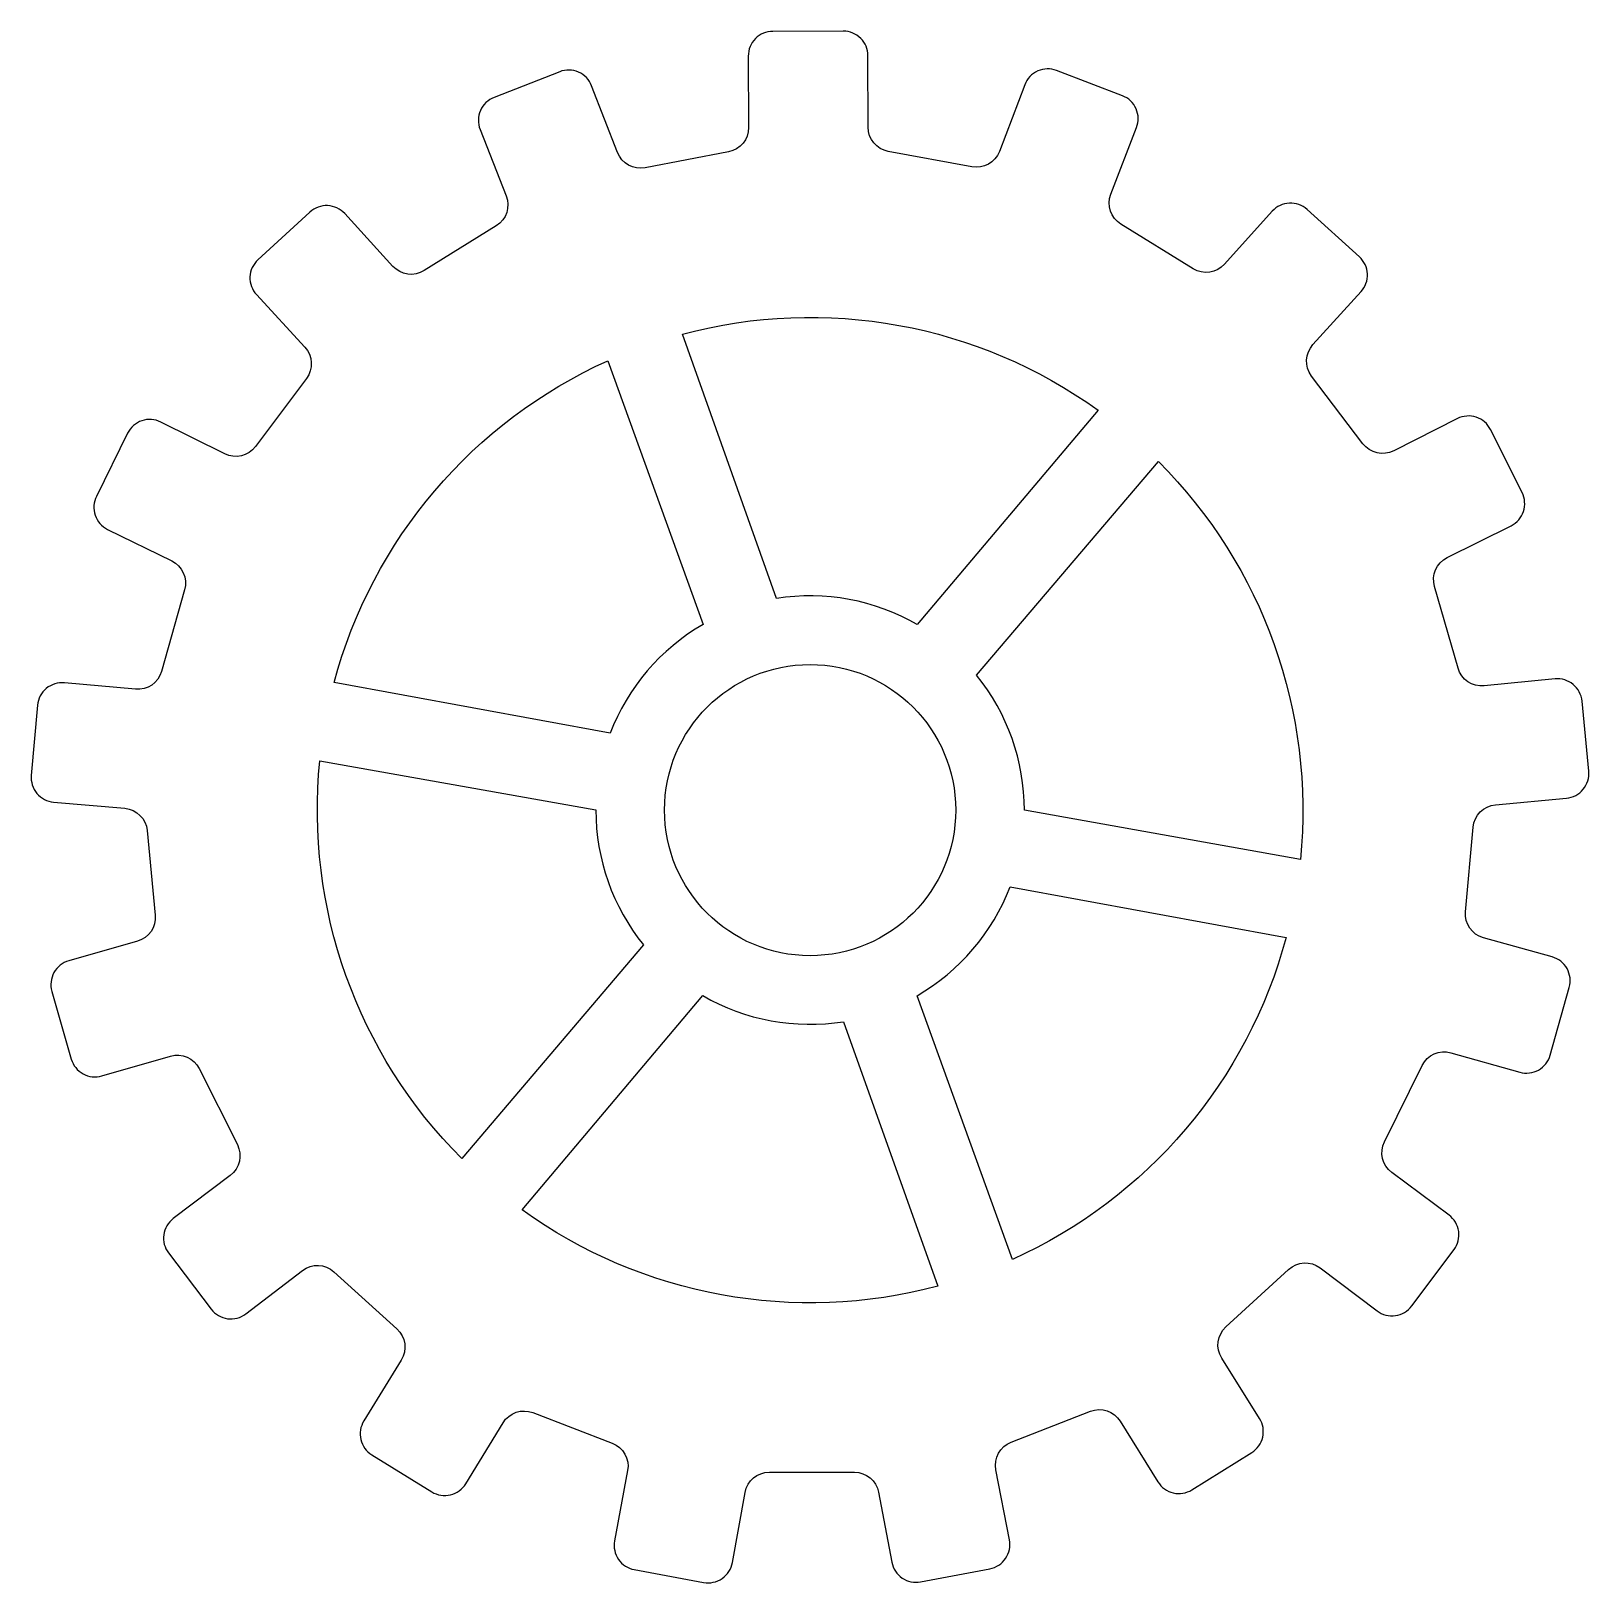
# Model space of a CAD drawing. Header units: millimetres. Extents: x 890 to 4051, y 736 to 3885.
import ezdxf

# ---------------------------------------------------------------- set-up
doc = ezdxf.new("R2010")
doc.units = ezdxf.units.MM

msp = doc.modelspace()

# ---------------------------------------------------------------- linework, layer by layer
for points in [[(1687.5, 3399, -0.361369), (1624.2, 3407.7), (1526.3, 3514.7, 0.414571), (1455.7, 3517.9), (1350.2, 3421.2, 0.415072), (1347.2, 3350.5), (1445.4, 3244, -0.361937), (1448.6, 3180), (1345, 3042.1, -0.361369), (1282.8, 3027.3), (1152.9, 3091.8, 0.414571), (1085.8, 3069.2), (1022.4, 2941, 0.415072), (1045.2, 2873.9), (1175.2, 2810.1, -0.361937), (1201.3, 2751.6), (1154.5, 2585.6, -0.361369), (1101.8, 2549.4), (957.4, 2562.5, 0.414571), (903, 2517.2), (890.2, 2374.8, 0.415072), (935.7, 2320.5), (1080, 2307.9, -0.361937), (1125.4, 2262.8), (1141.8, 2091.1, -0.361369), (1105.7, 2038.3), (966.3, 1998.4, 0.414571), (932, 1936.5), (971.5, 1799, 0.415072), (1033.5, 1764.8), (1172.6, 1805.2, -0.361937), (1231.2, 1779.6), (1308.5, 1625.4, -0.361369), (1294, 1563.1), (1178.4, 1475.5, 0.414571), (1168.8, 1405.5), (1255.3, 1291.5, 0.415072), (1325.4, 1282), (1440.5, 1370, -0.361937), (1504.5, 1367.3), (1632.3, 1251.4, -0.361369), (1641.2, 1188.1), (1565.1, 1064.6, 0.414571), (1581.4, 995.8), (1703.2, 920.8, 0.415072), (1772.1, 937.3), (1847.6, 1060.9, -0.361937), (1908.2, 1081.5), (2069.3, 1019.6, -0.361369), (2100.5, 963.8), (2074, 821.2, 0.414571), (2114.1, 762.9), (2254.8, 737, 0.415072), (2313.1, 777.2), (2338.9, 919.6, -0.362646), (2388.1, 960.7), (2560.7, 960.7, -0.36066), (2609.8, 920), (2636.6, 778, 0.414571), (2695.1, 738.1), (2835.6, 764.8, 0.415072), (2875.4, 823.4), (2847.9, 965.6, -0.361937), (2878.9, 1021.6), (3039.6, 1084.4, -0.361369), (3100.2, 1064.2), (3176.8, 940.9, 0.414571), (3245.7, 924.9), (3367.1, 1000.5, 0.415072), (3383, 1069.5), (3306.1, 1192.2, -0.361937), (3314.7, 1255.6), (3441.9, 1372.2, -0.361369), (3505.7, 1375.3), (3621.6, 1288, 0.414571), (3691.7, 1298), (3777.6, 1412.3, 0.415072), (3767.5, 1482.4), (3651.4, 1569.1, -0.361937), (3636.5, 1631.3), (3713, 1785.9, -0.361369), (3771.4, 1811.9), (3911, 1772.4, 0.414571), (3972.8, 1806.9), (4011.5, 1944.6, 0.415072), (3976.8, 2006.3), (3837.3, 2045.2, -0.361937), (3800.9, 2097.8), (3816.4, 2269.7, -0.361369), (3861.5, 2315), (4005.9, 2328.6, 0.414571), (4051, 2383.1), (4037.4, 2525.5, 0.415072), (3982.8, 2570.5), (3838.6, 2556.3, -0.361937), (3785.7, 2592.3), (3738, 2758.1, -0.361369), (3763.7, 2816.6), (3893.5, 2881.5, 0.414571), (3915.8, 2948.6), (3851.7, 3076.5, 0.415072), (3784.5, 3098.7), (3655.2, 3033.4, -0.361937), (3592.8, 3047.8), (3488.5, 3185.2, -0.361369), (3491.4, 3249.1), (3588.9, 3356.4, 0.414571), (3585.5, 3427.1), (3479.6, 3523.2, 0.415072), (3408.8, 3519.6), (3311.8, 3412, -0.361937), (3248.5, 3402.9), (3101.6, 3493.4, -0.361369), (3081.1, 3554), (3133.3, 3689.3, 0.414571), (3104.6, 3754), (2971.1, 3805.3, 0.415072), (2906.5, 3776.4), (2854.9, 3641, -0.361937), (2799.1, 3609.7), (2629.4, 3641, -0.361369), (2588.5, 3690.1), (2588.3, 3835.1, 0.414571), (2538.2, 3885), (2395.1, 3884.6, 0.415072), (2345.3, 3834.4), (2346.1, 3689.5, -0.361937), (2305.4, 3640.1), (2135.9, 3608, -0.361369), (2080, 3639), (2027.4, 3774.2, 0.414571), (1962.6, 3802.6), (1829.4, 3750.6, 0.415072), (1801, 3685.7), (1854.1, 3550.9, -0.361937), (1834, 3490.2), (1687.5, 3399)], [(3055.2, 3115.8), (2688.4, 2680.7, 0.171983), (2402.7, 2733.7), (2211.9, 3270.2, -0.225209), (3055.2, 3115.8, 0.308259)], [(2060.2, 3216.1), (2253.6, 2681, 0.171983), (2064.9, 2460.1), (1504.8, 2563, -0.225209), (2060.2, 3216.1, 0.308259)], [(3465.8, 2204), (2905.6, 2304.1, 0.171983), (2808.7, 2578), (3177.8, 3011.5, -0.225209), (3465.8, 2204, 0.308259)], [(1475.9, 2404.6), (2036, 2304.5, 0.171983), (2132.9, 2030.6), (1763.8, 1597.1, -0.225209), (1475.9, 2404.6, 0.308259)], [(2881.4, 1392.5), (2688, 1927.7, 0.171983), (2876.7, 2148.5), (3436.8, 2045.6, -0.225209), (2881.4, 1392.5, 0.308259)], [(1886.4, 1492.8), (2253.2, 1927.9, 0.171983), (2538.9, 1874.9), (2729.8, 1338.4, -0.225209), (1886.4, 1492.8, 0.308259)]]:
    msp.add_lwpolyline(points, format="xyb")
msp.add_circle((2470.8, 2304.3), 295.5)

doc.saveas('drawing.dxf')
